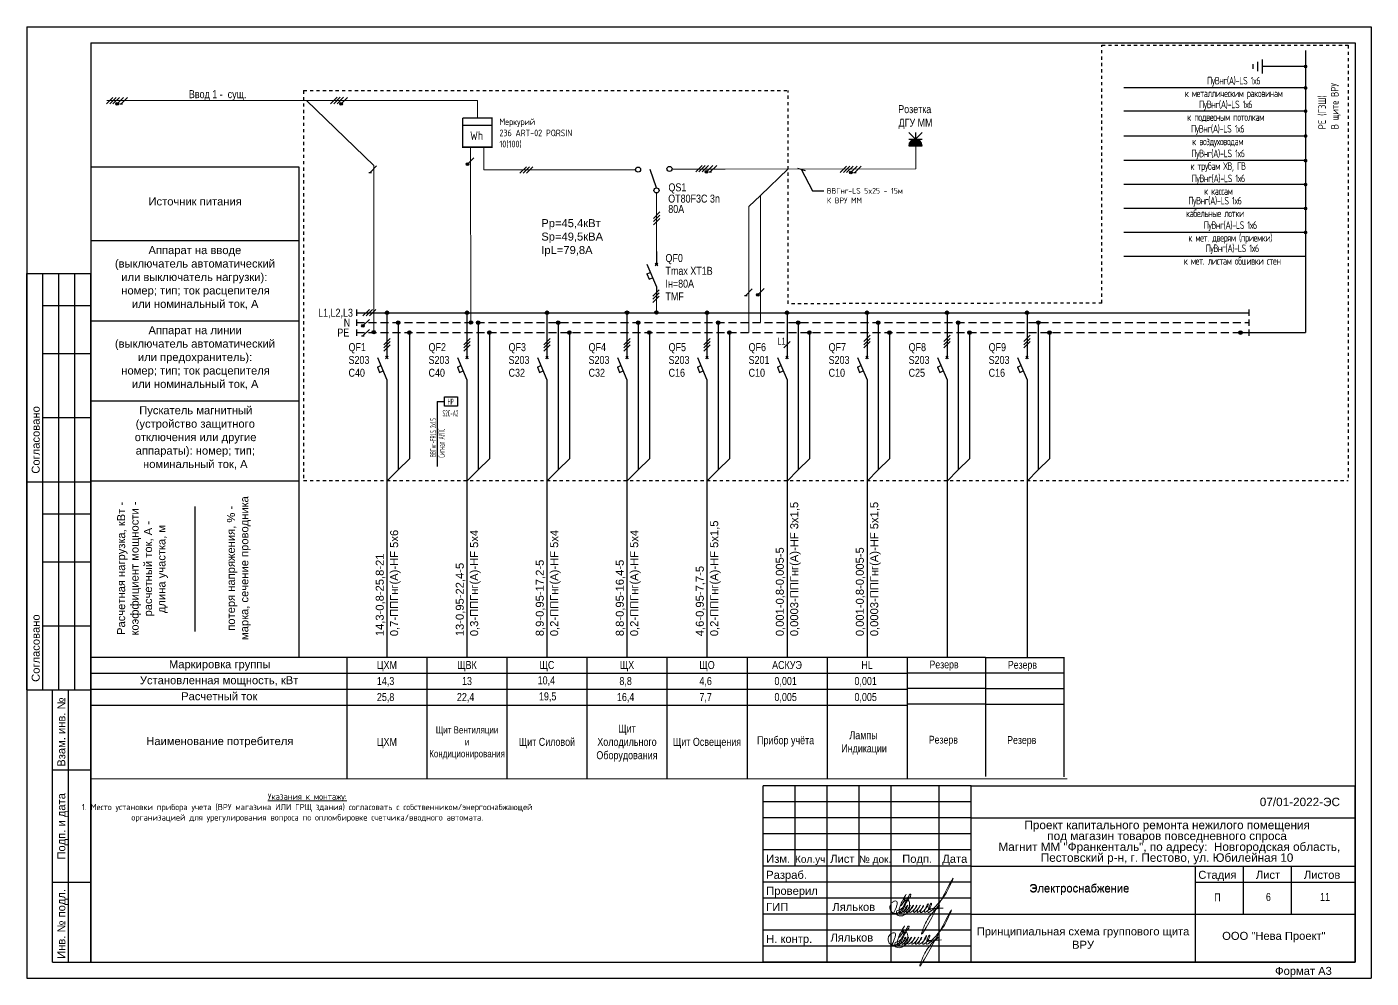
# Model space of a CAD drawing. Header units: metres. Extents: x -564 to -106, y -319 to -159.
# Drawn here: x -380.05 to -338.05, y -287.7 to -258 of the extents above; entities that cross this region are included whole.
import ezdxf
from ezdxf import colors
from ezdxf.entities.mleader import LeaderData, LeaderLine
from ezdxf.enums import TextEntityAlignment as Align
from ezdxf.math import Vec2, Vec3

# ---------------------------------------------------------------- set-up
doc = ezdxf.new("R2010")
doc.units = ezdxf.units.M
doc.header["$MEASUREMENT"] = 0
doc.linetypes.add('( Hidden )', pattern=[0.375, 0.25, -0.125])
doc.linetypes.add('ACAD_ISO02W100', pattern=[15, 12, -3])
doc.layers.add('_ЭлектрикаЛинии', color=119, linetype='Continuous', lineweight=30)
doc.layers.add('Level 1', color=7, linetype='Continuous', lineweight=0)
for name, color, linetype in [('Elproject', 7, 'Continuous'), ('ЭЛЕКТРИК', 7, 'Continuous'), ('Электрика', 7, 'Continuous'), ('ЭО-ЭМ', 7, 'Continuous')]:
    doc.layers.add(name, color=color, linetype=linetype)
doc.styles.add('Elproject', font='arial.ttf')
doc.styles.get("Standard").update_dxf_attribs({"font": 'cs_gost2304.shx'})
doc.styles.add('Style-Arial', font='arial.ttf')
doc.styles.add('Times', font='CS_Gost2304.shx')

# ---------------------------------------------------------------- blocks, each defined once
blk = doc.blocks.new('Block_dot')
blk.add_hatch(color=256).paths.add_polyline_path([(0.55, 0, 1), (-0.55, 0, 1)])
blk.add_circle((0, 0), 0.55)
blk = doc.blocks.new('Z17')
at = {"const_width": 0.5}
blk.add_lwpolyline([(-5, 5), (5, 5), (5, -5), (-5, -5), (-5, 5), (-5, 2.5), (5, 2.5)], dxfattribs=at)
blk.add_text('Wh', height=3).set_placement((-2.5, -2.5))
blk = doc.blocks.new('Block_switch_line')
for p, q in [((0, 0), (0, -4)), ((-3, -4), (0, -11)), ((0, -11), (0, -14.5))]:
    blk.add_line(p, q)
blk = doc.blocks.new('Block_switch')
for p, q in [((-0.4, -4.4), (0.4, -3.6)), ((-0.4, -3.6), (0.4, -4.4))]:
    blk.add_line(p, q)
blk.add_blockref('Block_switch_line', (0, 0))
blk = doc.blocks.new('Block_automatic')
for p, q in [((-3, -7), (-1.91, -6.53)), ((-3, -7), (-2.3, -8.63)), ((-2.3, -8.63), (-1.21, -8.17))]:
    blk.add_line(p, q)
blk.add_blockref('Block_switch', (0, 0))
blk = doc.blocks.new('_Oblique')
at = {"color": 0, "linetype": 'ByBlock', "lineweight": -2}
blk.add_line((0.5, 0.5), (-0.5, -0.5), dxfattribs=at)
blk = doc.blocks.new('*U154')
at = {"true_color": 0xffffff}
h = blk.add_hatch(color=7, dxfattribs=at)
h.dxf.hatch_style = 1
edge = h.paths.add_edge_path()
edge.add_line((0, 0), (30.1, 0))
edge.add_arc((15, 0), 15, 0, 180)
at = {"color": 0, "lineweight": 30}
for p, q in [((15, 15), (0, 30.1)), ((15, 30.1), (15, 15)), ((15, 15), (30.1, 30.1)), ((0, 15), (30.1, 15))]:
    blk.add_line(p, q, dxfattribs=at)
blk.add_lwpolyline([(0, 0), (30.1, 0, 1)], format="xyb", close=True, dxfattribs=at)

msp = doc.modelspace()

# ---------------------------------------------------------------- hatches: boundary and pattern name
at = {"layer": 'Elproject'}
msp.add_hatch(color=256, dxfattribs=at).paths.add_polyline_path([(-369.515, -267.335, 1), (-369.595, -267.335, 1)])

# ---------------------------------------------------------------- linework, layer by layer
at = {"lineweight": 25}
for p, q in [((-341.603, -259.092), (-341.603, -259.383)), ((-341.46, -259.019), (-341.46, -259.455)), ((-341.75, -259.165), (-341.75, -259.31)), ((-341.186, -259.237), (-341.46, -259.237)), ((-340.101, -259.237), (-341.186, -259.237))]:
    msp.add_line(p, q, dxfattribs=at)
at = {"lineweight": 5}
for p, q in [((-371.323, -260.3), (-369.218, -262.331)), ((-366.194, -261.757), (-366.181, -267.235)), ((-365.773, -261.757), (-365.773, -262.461)), ((-369.218, -262.331), (-369.218, -267.531)), ((-365.773, -262.461), (-361.042, -262.461)), ((-358.241, -262.442), (-359.897, -262.442)), ((-356.268, -262.433), (-357.129, -263.26)), ((-360.383, -263.186), (-360.383, -265.014)), ((-357.129, -263.26), (-357.493, -263.611)), ((-357.129, -265.167), (-357.129, -263.26)), ((-357.493, -265.518), (-357.493, -263.611)), ((-357.129, -265.167), (-357.129, -267.235)), ((-357.129, -267.235), (-357.129, -265.167)), ((-357.493, -265.518), (-357.493, -267.545)), ((-360.383, -266.114), (-360.383, -266.925))]:
    msp.add_line(p, q, dxfattribs=at)
at = {"lineweight": 9}
msp.add_line((-378.055, -281.475), (-347.555, -281.475), dxfattribs=at)
at = {"lineweight": 5}
msp.add_lwpolyline([(-377.559, -260.3), (-365.978, -260.3), (-365.98, -260.845)], dxfattribs=at)
at = {"lineweight": 15}
msp.add_lwpolyline([(-358.241, -262.442), (-352.28, -262.433), (-352.28, -261.717)], dxfattribs=at)
at = {"color": 5, "linetype": 'Continuous', "lineweight": 0}
for points in [[(-352.991, -285.708), (-352.888, -285.473), (-352.863, -285.379), (-352.863, -285.326), (-352.894, -285.295), (-352.943, -285.295), (-353.021, -285.34), (-353.076, -285.409), (-353.09, -285.45), (-353.09, -285.518), (-353.073, -285.582), (-353.03, -285.643), (-352.981, -285.671), (-352.914, -285.682), (-352.846, -285.664), (-352.788, -285.638), (-352.747, -285.607), (-352.676, -285.483), (-352.61, -285.347), (-352.556, -285.236), (-352.5, -285.139), (-352.463, -285.087), (-352.445, -285.082), (-352.439, -285.107), (-352.45, -285.148), (-352.482, -285.193), (-352.673, -285.562), (-352.734, -285.667), (-352.78, -285.693), (-352.792, -285.672), (-352.797, -285.651), (-352.805, -285.575), (-352.772, -285.452), (-352.677, -285.245), (-352.579, -285.075), (-352.676, -285.272), (-352.613, -285.217), (-352.741, -285.44), (-352.641, -285.309), (-352.566, -285.266), (-352.51, -285.281), (-352.483, -285.342), (-352.476, -285.438), (-352.546, -285.661), (-352.634, -285.726), (-352.699, -285.752), (-352.798, -285.756), (-352.867, -285.727), (-352.879, -285.705), (-352.887, -285.655), (-352.873, -285.603), (-352.797, -285.576), (-352.644, -285.439), (-352.76, -285.666), (-352.7, -285.632), (-352.546, -285.478), (-352.534, -285.432), (-352.659, -285.649), (-352.526, -285.548), (-352.458, -285.425), (-352.575, -285.658), (-352.413, -285.531), (-352.355, -285.425), (-352.478, -285.643), (-352.312, -285.537), (-352.245, -285.425), (-352.355, -285.645), (-352.185, -285.509), (-352.138, -285.425), (-352.24, -285.642), (-352.042, -285.45), (-352.037, -285.438), (-352.136, -285.63), (-351.891, -285.403), (-351.889, -285.393), (-352.013, -285.633), (-351.794, -285.403), (-351.794, -285.374), (-351.903, -285.622), (-351.603, -285.397), (-351.259, -284.904), (-351.124, -284.613), (-352.101, -286.306), (-351.918, -285.874), (-351.693, -285.584), (-351.54, -285.431), (-351.596, -285.527), (-351.866, -285.559), (-351.423, -285.517)], [(-353.044, -286.701), (-352.942, -286.467), (-352.916, -286.373), (-352.916, -286.319), (-352.948, -286.288), (-352.997, -286.288), (-353.074, -286.333), (-353.129, -286.403), (-353.144, -286.443), (-353.144, -286.512), (-353.126, -286.575), (-353.084, -286.636), (-353.034, -286.664), (-352.968, -286.676), (-352.9, -286.657), (-352.841, -286.631), (-352.801, -286.6), (-352.73, -286.476), (-352.663, -286.34), (-352.61, -286.23), (-352.553, -286.132), (-352.516, -286.08), (-352.499, -286.075), (-352.492, -286.1), (-352.503, -286.142), (-352.536, -286.186), (-352.727, -286.555), (-352.788, -286.66), (-352.833, -286.686), (-352.845, -286.665), (-352.851, -286.644), (-352.859, -286.569), (-352.825, -286.445), (-352.731, -286.238), (-352.632, -286.068), (-352.729, -286.265), (-352.666, -286.21), (-352.795, -286.433), (-352.694, -286.302), (-352.62, -286.26), (-352.564, -286.275), (-352.537, -286.335), (-352.529, -286.432), (-352.6, -286.655), (-352.688, -286.719), (-352.752, -286.746), (-352.851, -286.749), (-352.92, -286.72), (-352.933, -286.699), (-352.94, -286.648), (-352.926, -286.597), (-352.851, -286.569), (-352.698, -286.432), (-352.813, -286.659), (-352.754, -286.625), (-352.6, -286.471), (-352.588, -286.426), (-352.713, -286.642), (-352.58, -286.541), (-352.511, -286.418), (-352.629, -286.651), (-352.467, -286.524), (-352.408, -286.418), (-352.532, -286.636), (-352.366, -286.53), (-352.299, -286.418), (-352.409, -286.638), (-352.239, -286.502), (-352.191, -286.418), (-352.293, -286.635), (-352.095, -286.443), (-352.091, -286.431), (-352.189, -286.623), (-351.945, -286.396), (-351.942, -286.386), (-352.066, -286.627), (-351.847, -286.396), (-351.847, -286.367), (-351.956, -286.615), (-351.656, -286.39), (-351.312, -285.897), (-351.177, -285.607), (-352.155, -287.3), (-351.972, -286.868), (-351.747, -286.577), (-351.594, -286.424), (-351.649, -286.52), (-351.919, -286.553), (-351.477, -286.51)]]:
    msp.add_spline(points, degree=3, dxfattribs=at)
at = {"layer": 'Elproject'}
for p, q in [((-380.055, -258.001), (-338.055, -258.001)), ((-380.055, -258.001), (-380.055, -287.701)), ((-338.055, -258.001), (-338.055, -287.701)), ((-378.055, -258.501), (-371.555, -258.501)), ((-378.055, -258.501), (-378.055, -260.801)), ((-378.055, -258.501), (-338.555, -258.501)), ((-378.055, -258.501), (-378.055, -287.201)), ((-338.555, -258.501), (-338.555, -287.201)), ((-377.566, -260.406), (-377.366, -260.206)), ((-377.466, -260.406), (-377.266, -260.206)), ((-377.366, -260.406), (-377.166, -260.206)), ((-377.232, -260.405), (-377.032, -260.205)), ((-377.11, -260.406), (-376.91, -260.206)), ((-370.564, -260.398), (-370.364, -260.198)), ((-370.464, -260.398), (-370.264, -260.198)), ((-370.364, -260.398), (-370.164, -260.198)), ((-370.238, -260.405), (-370.038, -260.205)), ((-378.055, -260.801), (-378.055, -263.301)), ((-377.15, -260.406), (-377.07, -260.406)), ((-378.055, -262.375), (-371.555, -262.375)), ((-371.555, -262.375), (-371.555, -264.675)), ((-369.329, -262.543), (-369.129, -262.343)), ((-366.285, -262.286), (-366.085, -262.086)), ((-364.648, -262.567), (-364.448, -262.367)), ((-364.548, -262.567), (-364.348, -262.367)), ((-364.448, -262.567), (-364.248, -262.367)), ((-359.157, -262.529), (-358.957, -262.329)), ((-359.057, -262.529), (-358.857, -262.329)), ((-358.957, -262.529), (-358.757, -262.329)), ((-358.823, -262.528), (-358.623, -262.328)), ((-358.701, -262.53), (-358.501, -262.33)), ((-354.642, -262.548), (-354.442, -262.348)), ((-354.542, -262.548), (-354.342, -262.348)), ((-354.442, -262.548), (-354.242, -262.348)), ((-354.308, -262.547), (-354.108, -262.347)), ((-354.185, -262.549), (-353.985, -262.349)), ((-369.369, -262.543), (-369.289, -262.543)), ((-358.741, -262.53), (-358.661, -262.53)), ((-354.225, -262.549), (-354.145, -262.549)), ((-378.055, -263.301), (-378.055, -265.801)), ((-360.481, -263.98), (-360.281, -263.78)), ((-360.481, -264.08), (-360.281, -263.88)), ((-360.481, -264.18), (-360.281, -263.98)), ((-378.055, -264.675), (-371.555, -264.675)), ((-371.555, -264.675), (-371.555, -267.175)), ((-380.055, -265.701), (-378.055, -265.701)), ((-380.055, -272.201), (-380.055, -265.701)), ((-379.555, -272.201), (-379.555, -265.701)), ((-379.055, -272.201), (-379.055, -265.701)), ((-378.555, -272.201), (-378.555, -265.701)), ((-378.055, -272.201), (-378.055, -265.701)), ((-378.055, -265.801), (-378.055, -268.301)), ((-360.495, -266.407), (-360.295, -266.207)), ((-357.594, -266.384), (-357.394, -266.184)), ((-357.22, -266.365), (-357.02, -266.165)), ((-360.495, -266.507), (-360.295, -266.307)), ((-360.495, -266.607), (-360.295, -266.407)), ((-357.634, -266.384), (-357.554, -266.384)), ((-379.555, -266.701), (-378.055, -266.701)), ((-369.755, -266.825), (-369.755, -267.025)), ((-369.755, -266.925), (-346.875, -266.925)), ((-369.555, -267.025), (-369.355, -266.825)), ((-369.455, -267.025), (-369.255, -266.825)), ((-369.355, -267.025), (-369.155, -266.825)), ((-368.805, -266.925), (-368.805, -267.925)), ((-366.305, -266.925), (-366.305, -267.925)), ((-364.755, -266.925), (-341.875, -266.925)), ((-363.805, -266.925), (-363.805, -267.925)), ((-361.305, -266.925), (-361.305, -267.925)), ((-358.805, -266.925), (-358.805, -267.925)), ((-356.305, -266.925), (-356.305, -267.925)), ((-353.805, -266.925), (-353.805, -267.925)), ((-351.305, -266.925), (-351.305, -267.925)), ((-348.805, -266.925), (-348.805, -267.925)), ((-341.875, -266.825), (-341.875, -267.025)), ((-378.055, -267.175), (-371.555, -267.175)), ((-371.555, -267.175), (-371.555, -269.675)), ((-369.755, -267.135), (-369.755, -267.335)), ((-369.755, -267.445), (-369.755, -267.645)), ((-369.555, -267.335), (-369.355, -267.135)), ((-369.555, -267.645), (-369.355, -267.445)), ((-368.455, -267.235), (-368.455, -271.835)), ((-365.955, -267.235), (-365.955, -271.835)), ((-363.455, -267.235), (-363.455, -271.835)), ((-360.955, -267.235), (-360.955, -271.835)), ((-358.455, -267.235), (-358.455, -271.835)), ((-355.955, -267.235), (-355.955, -271.835)), ((-353.455, -267.235), (-353.455, -271.835)), ((-350.955, -267.235), (-350.955, -271.835)), ((-348.455, -267.235), (-348.455, -271.835)), ((-341.875, -267.135), (-341.875, -267.335)), ((-341.875, -267.445), (-341.875, -267.645)), ((-369.595, -267.645), (-369.515, -267.645)), ((-368.905, -267.925), (-368.705, -267.725)), ((-368.905, -268.025), (-368.705, -267.825)), ((-368.905, -268.125), (-368.705, -267.925)), ((-368.105, -267.545), (-368.105, -271.485)), ((-366.405, -267.925), (-366.205, -267.725)), ((-366.405, -268.025), (-366.205, -267.825)), ((-366.405, -268.125), (-366.205, -267.925)), ((-365.605, -267.545), (-365.605, -271.485)), ((-363.905, -267.925), (-363.705, -267.725)), ((-363.905, -268.025), (-363.705, -267.825)), ((-363.905, -268.125), (-363.705, -267.925)), ((-363.105, -267.545), (-363.105, -271.485)), ((-361.405, -267.925), (-361.205, -267.725)), ((-361.405, -268.025), (-361.205, -267.825)), ((-361.405, -268.125), (-361.205, -267.925)), ((-360.605, -267.545), (-360.605, -271.485)), ((-358.905, -267.925), (-358.705, -267.725)), ((-358.905, -268.025), (-358.705, -267.825)), ((-358.905, -268.125), (-358.705, -267.925)), ((-358.105, -267.545), (-358.105, -271.485)), ((-356.405, -268.025), (-356.205, -267.825)), ((-355.605, -267.545), (-355.605, -271.485)), ((-353.905, -267.825), (-353.705, -267.625)), ((-353.905, -267.925), (-353.705, -267.725)), ((-353.905, -268.025), (-353.705, -267.825)), ((-353.105, -267.545), (-353.105, -271.485)), ((-351.405, -267.825), (-351.205, -267.625)), ((-351.405, -267.925), (-351.205, -267.725)), ((-351.405, -268.025), (-351.205, -267.825)), ((-350.605, -267.545), (-350.605, -271.485)), ((-348.905, -267.825), (-348.705, -267.625)), ((-348.905, -267.925), (-348.705, -267.725)), ((-348.905, -268.025), (-348.705, -267.825)), ((-348.105, -267.545), (-348.105, -271.485)), ((-379.555, -268.201), (-378.055, -268.201)), ((-378.055, -268.301), (-378.055, -273.801)), ((-368.805, -269.375), (-368.805, -277.675)), ((-366.305, -269.375), (-366.305, -277.675)), ((-363.805, -269.375), (-363.805, -277.675)), ((-361.305, -269.375), (-361.305, -277.675)), ((-358.805, -269.375), (-358.805, -277.675)), ((-356.305, -269.375), (-356.305, -277.675)), ((-353.805, -269.375), (-353.805, -277.675)), ((-351.305, -269.375), (-351.305, -277.675)), ((-348.805, -269.375), (-348.805, -277.675)), ((-378.055, -269.675), (-371.555, -269.675)), ((-371.555, -269.675), (-371.555, -272.175)), ((-379.555, -270.201), (-378.055, -270.201)), ((-368.455, -271.835), (-368.105, -271.485)), ((-365.955, -271.835), (-365.605, -271.485)), ((-363.455, -271.835), (-363.105, -271.485)), ((-360.955, -271.835), (-360.605, -271.485)), ((-358.455, -271.835), (-358.105, -271.485)), ((-355.955, -271.835), (-355.605, -271.485)), ((-353.455, -271.835), (-353.105, -271.485)), ((-350.955, -271.835), (-350.605, -271.485)), ((-348.455, -271.835), (-348.105, -271.485)), ((-368.805, -272.185), (-368.455, -271.835)), ((-366.305, -272.185), (-365.955, -271.835)), ((-363.805, -272.185), (-363.455, -271.835)), ((-361.305, -272.185), (-360.955, -271.835)), ((-358.805, -272.185), (-358.455, -271.835)), ((-356.305, -272.185), (-355.955, -271.835)), ((-353.805, -272.185), (-353.455, -271.835)), ((-351.305, -272.185), (-350.955, -271.835)), ((-348.805, -272.185), (-348.455, -271.835)), ((-380.055, -272.201), (-378.055, -272.201)), ((-380.055, -278.701), (-380.055, -272.201)), ((-380.055, -272.201), (-378.055, -272.201)), ((-379.555, -278.701), (-379.555, -272.201)), ((-379.055, -278.701), (-379.055, -272.201)), ((-378.555, -278.701), (-378.555, -272.201)), ((-378.055, -272.175), (-371.555, -272.175)), ((-378.055, -278.701), (-378.055, -272.201)), ((-371.555, -272.175), (-371.555, -277.675)), ((-374.805, -272.975), (-374.805, -276.875)), ((-379.555, -273.201), (-378.055, -273.201)), ((-378.055, -273.801), (-378.055, -279.901)), ((-379.555, -274.701), (-378.055, -274.701)), ((-379.555, -276.701), (-378.055, -276.701)), ((-378.055, -277.675), (-371.555, -277.675)), ((-371.555, -277.675), (-370.055, -277.675)), ((-370.055, -277.675), (-370.055, -281.475)), ((-370.055, -277.675), (-367.555, -277.675)), ((-367.555, -277.675), (-367.555, -281.475)), ((-367.555, -277.675), (-365.055, -277.675)), ((-365.055, -277.675), (-365.055, -281.475)), ((-365.055, -277.675), (-362.555, -277.675)), ((-362.555, -277.675), (-362.555, -281.475)), ((-362.555, -277.675), (-360.055, -277.675)), ((-360.055, -277.675), (-360.055, -281.475)), ((-360.055, -277.675), (-357.555, -277.675)), ((-357.555, -277.675), (-357.555, -281.475)), ((-357.555, -277.675), (-355.055, -277.675)), ((-355.055, -277.675), (-355.055, -281.475)), ((-355.055, -277.675), (-352.555, -277.675)), ((-352.555, -277.675), (-352.555, -281.475)), ((-352.552, -277.685), (-350.106, -277.685)), ((-350.108, -277.675), (-350.108, -281.393)), ((-350.106, -277.685), (-350.106, -281.403)), ((-350.103, -277.695), (-347.657, -277.695)), ((-347.659, -277.685), (-347.659, -281.403)), ((-347.657, -277.695), (-347.657, -281.413)), ((-378.055, -278.175), (-370.055, -278.175)), ((-370.055, -278.175), (-367.555, -278.175)), ((-367.555, -278.175), (-365.055, -278.175)), ((-365.055, -278.175), (-362.555, -278.175)), ((-362.555, -278.175), (-360.055, -278.175)), ((-360.055, -278.175), (-357.555, -278.175)), ((-357.555, -278.175), (-355.055, -278.175)), ((-355.055, -278.175), (-352.555, -278.175)), ((-352.555, -278.164), (-350.108, -278.164)), ((-350.106, -278.174), (-347.659, -278.174)), ((-380.055, -278.701), (-378.055, -278.701)), ((-379.255, -278.701), (-378.055, -278.701)), ((-379.255, -287.201), (-379.255, -278.701)), ((-378.755, -287.201), (-378.755, -278.701)), ((-378.055, -278.675), (-370.055, -278.675)), ((-378.055, -287.201), (-378.055, -278.701)), ((-370.055, -278.675), (-367.555, -278.675)), ((-367.555, -278.675), (-365.055, -278.675)), ((-365.055, -278.675), (-362.555, -278.675)), ((-362.555, -278.675), (-360.055, -278.675)), ((-360.055, -278.675), (-357.555, -278.675)), ((-357.555, -278.675), (-355.055, -278.675)), ((-355.055, -278.675), (-352.555, -278.675)), ((-352.555, -278.653), (-350.108, -278.653)), ((-350.106, -278.663), (-347.659, -278.663)), ((-378.055, -279.175), (-370.055, -279.175)), ((-370.055, -279.175), (-367.555, -279.175)), ((-367.555, -279.175), (-365.055, -279.175)), ((-365.055, -279.175), (-362.555, -279.175)), ((-362.555, -279.175), (-360.055, -279.175)), ((-360.055, -279.175), (-357.555, -279.175)), ((-357.555, -279.175), (-355.055, -279.175)), ((-355.055, -279.175), (-352.555, -279.175)), ((-352.555, -279.142), (-350.108, -279.142)), ((-350.106, -279.152), (-347.659, -279.152)), ((-379.255, -281.201), (-378.055, -281.201)), ((-350.555, -281.701), (-357.055, -281.701)), ((-357.055, -287.201), (-357.055, -281.701)), ((-356.055, -284.201), (-356.055, -281.701)), ((-355.055, -287.201), (-355.055, -281.701)), ((-354.055, -284.201), (-354.055, -281.701)), ((-353.055, -287.201), (-353.055, -281.701)), ((-351.555, -287.201), (-351.555, -281.701)), ((-350.555, -281.701), (-338.555, -281.701)), ((-350.555, -287.201), (-350.555, -281.701)), ((-338.555, -287.201), (-338.555, -281.701)), ((-350.555, -282.201), (-357.055, -282.201)), ((-350.555, -282.701), (-357.055, -282.701)), ((-350.555, -282.701), (-338.555, -282.701)), ((-350.555, -283.201), (-357.055, -283.201)), ((-350.555, -283.701), (-357.055, -283.701)), ((-350.555, -284.201), (-357.055, -284.201)), ((-350.555, -284.201), (-338.555, -284.201)), ((-343.555, -284.201), (-343.555, -287.201)), ((-342.055, -284.201), (-342.055, -285.701)), ((-340.555, -284.201), (-340.555, -285.701)), ((-379.255, -284.701), (-378.055, -284.701)), ((-350.555, -284.701), (-357.055, -284.701)), ((-343.555, -284.701), (-338.555, -284.701)), ((-350.555, -285.201), (-357.055, -285.201)), ((-350.555, -285.701), (-357.055, -285.701)), ((-350.555, -285.701), (-338.555, -285.701)), ((-350.555, -286.201), (-357.055, -286.201)), ((-350.555, -286.701), (-357.055, -286.701)), ((-379.255, -287.201), (-378.055, -287.201)), ((-378.055, -287.201), (-338.555, -287.201)), ((-338.555, -287.201), (-357.055, -287.201)), ((-380.055, -287.701), (-338.055, -287.701))]:
    msp.add_line(p, q, dxfattribs=at)
at = {"layer": 'Elproject', "color": 7, "linetype": 'ACAD_ISO02W100', "ltscale": 0.001}
for p, q in [((-346.464, -266.625), (-346.464, -258.575)), ((-346.464, -258.575), (-338.77, -258.575)), ((-338.77, -258.575), (-338.77, -272.164)), ((-371.408, -259.991), (-371.409, -272.185)), ((-371.408, -259.991), (-356.268, -259.991)), ((-371.409, -272.159), (-338.77, -272.164))]:
    msp.add_line(p, q, dxfattribs=at)
at = {"layer": 'Elproject', "color": 7, "linetype": '( Hidden )'}
for p, q in [((-369.755, -267.235), (-341.875, -267.235)), ((-369.755, -267.545), (-341.875, -267.545))]:
    msp.add_line(p, q, dxfattribs=at)
at = {"layer": 'Elproject', "color": 7, "linetype": 'ACAD_ISO02W100', "ltscale": 0.001}
msp.add_lwpolyline([(-346.464, -266.625), (-356.268, -266.646), (-356.268, -259.991)], dxfattribs=at)
at = {"layer": 'Elproject'}
for centre, radius in [((-377.232, -260.405), 0.04), ((-377.232, -260.405), 0.03), ((-377.232, -260.405), 0.02), ((-377.232, -260.405), 0.01), ((-370.238, -260.405), 0.04), ((-370.238, -260.405), 0.03), ((-370.238, -260.405), 0.02), ((-377.232, -260.405), 0), ((-366.285, -262.286), 0.04), ((-366.285, -262.286), 0.03), ((-366.285, -262.286), 0.02), ((-358.823, -262.528), 0.04), ((-358.823, -262.528), 0.03), ((-358.823, -262.528), 0.02), ((-358.823, -262.528), 0.01), ((-358.823, -262.528), 0), ((-354.308, -262.547), 0.04), ((-354.308, -262.547), 0.03), ((-354.308, -262.547), 0.02), ((-354.308, -262.547), 0.01), ((-354.308, -262.547), 0), ((-357.22, -266.365), 0.04), ((-357.22, -266.365), 0.03), ((-357.22, -266.365), 0.02), ((-357.22, -266.365), 0.01), ((-369.555, -267.335), 0.04)]:
    msp.add_circle(centre, radius, dxfattribs=at)
at = {"layer": 'ЭЛЕКТРИК', "ltscale": 0.5}
msp.add_line((-360.383, -263.028), (-360.576, -262.454), dxfattribs=at)
for centre in [(-360.959, -262.457), (-359.977, -262.434), (-360.383, -263.107)]:
    msp.add_circle(centre, 0.0792, dxfattribs=at)
at = {"layer": 'ЭО-ЭМ', "linetype": 'ACAD_ISO02W100'}
msp.add_line((-342.137, -267.545), (-340.101, -267.545), dxfattribs=at)
at = {"layer": 'ЭО-ЭМ'}
for q in [(-367.234, -271.724), (-367.009, -269.7)]:
    msp.add_line((-367.234, -269.7), q, dxfattribs=at)
at = {"layer": 'ЭО-ЭМ', "linetype": 'ACAD_ISO02W100'}
msp.add_lwpolyline([(-340.101, -258.739), (-340.101, -267.545)], dxfattribs=at)
at = {"layer": 'ЭО-ЭМ', "const_width": 0.0428}
for points in [[(-340.101, -259.202, 1), (-340.101, -259.273, 1)], [(-340.101, -259.87, 1), (-340.101, -259.941, 1)], [(-340.101, -260.597, 1), (-340.101, -260.668, 1)], [(-340.103, -261.372, 1), (-340.103, -261.443, 1)], [(-340.103, -262.141, 1), (-340.103, -262.213, 1)], [(-340.103, -262.889, 1), (-340.103, -262.96, 1)], [(-340.101, -263.636, 1), (-340.101, -263.707, 1)], [(-340.102, -264.383, 1), (-340.102, -264.454, 1)]]:
    msp.add_lwpolyline(points, format="xyb", close=True, dxfattribs=at)
at = {"layer": 'ЭО-ЭМ'}
for points in [[(-340.101, -259.906), (-345.78, -259.906)], [(-340.101, -260.632), (-345.78, -260.634)], [(-340.103, -261.408), (-345.78, -261.408)], [(-340.103, -262.177), (-345.78, -262.177)], [(-340.103, -262.924), (-345.78, -262.924)], [(-340.089, -263.671), (-345.78, -263.671)], [(-340.102, -264.419), (-345.78, -264.419)], [(-340.102, -265.166), (-345.78, -265.166)]]:
    msp.add_lwpolyline(points, dxfattribs=at)
msp.add_lwpolyline([(-367.009, -269.555), (-366.6, -269.555), (-366.6, -269.845), (-367.009, -269.845)], close=True, dxfattribs=at)

# ---------------------------------------------------------------- block references
at = {"layer": '_ЭлектрикаЛинии', "color": 175, "xscale": 0.01397791273484472, "yscale": 0.01397791273484472, "zscale": 0.01397791273484472}
msp.add_blockref('*U154', (-352.502, -261.717), dxfattribs=at)
at = {"layer": 'Elproject', "xscale": 0.1, "yscale": 0.1, "zscale": 0.1}
for name, p in [('Block_automatic', (-360.383, -265.014)), ('Block_dot', (-368.805, -266.925)), ('Block_dot', (-366.305, -266.925)), ('Block_dot', (-363.805, -266.925)), ('Block_dot', (-361.307, -266.923)), ('Block_dot', (-360.386, -266.92)), ('Block_dot', (-358.807, -266.925)), ('Block_dot', (-356.305, -266.925)), ('Block_dot', (-353.805, -266.925)), ('Block_dot', (-351.305, -266.925)), ('Block_dot', (-348.805, -266.925)), ('Block_dot', (-369.218, -267.531)), ('Block_dot', (-368.455, -267.235)), ('Block_dot', (-368.105, -267.545)), ('Block_dot', (-366.181, -267.229)), ('Block_dot', (-365.955, -267.235)), ('Block_dot', (-365.605, -267.545)), ('Block_dot', (-363.455, -267.235)), ('Block_dot', (-363.105, -267.545)), ('Block_dot', (-360.957, -267.233)), ('Block_dot', (-360.607, -267.543)), ('Block_dot', (-358.457, -267.235)), ('Block_dot', (-358.107, -267.545)), ('Block_dot', (-355.955, -267.235)), ('Block_dot', (-355.605, -267.545)), ('Block_dot', (-353.455, -267.235)), ('Block_dot', (-353.105, -267.545)), ('Block_dot', (-350.955, -267.235)), ('Block_dot', (-350.605, -267.545)), ('Block_dot', (-348.455, -267.235)), ('Block_dot', (-348.105, -267.545)), ('Block_dot', (-342.137, -267.545)), ('Block_automatic', (-368.805, -267.925)), ('Block_automatic', (-366.305, -267.925)), ('Block_automatic', (-363.805, -267.925)), ('Block_automatic', (-361.305, -267.925)), ('Block_automatic', (-358.805, -267.925)), ('Block_automatic', (-356.305, -267.925)), ('Block_automatic', (-353.805, -267.925)), ('Block_automatic', (-351.305, -267.925)), ('Block_automatic', (-348.805, -267.925))]:
    msp.add_blockref(name, p, dxfattribs=at)
at = {"layer": 'ЭЛЕКТРИК', "ltscale": 0.5, "xscale": 0.0912, "yscale": 0.0912, "zscale": 0.0912}
msp.add_blockref('Z17', (-365.98, -261.301), dxfattribs=at)

# ---------------------------------------------------------------- texts
at = {"color": 7, "linetype": 'Continuous', "lineweight": 30, "style": 'Style-Arial'}
for s, p in [('Проект капитального ремонта нежилого помещения', (-348.887, -283.051)), (' Магнит ММ "Франкенталь", по адресу:  Новгородская область,', (-349.8, -283.731)), ('под магазин товаров повседневного спроса', (-348.173, -283.391)), ('Пестовский р-н, г. Пестово, ул. Юбилейная 10', (-348.376, -284.07))]:
    msp.add_text(s, height=0.2625, dxfattribs=at).set_placement(p)
at = {"color": 7, "linetype": 'Continuous', "lineweight": 0, "style": 'Style-Arial', "width": 0.8}
for s, p in [('П', (-342.856, -285.057)), ('6', (-341.264, -285.043)), ('11', (-339.496, -285.043))]:
    msp.add_text(s, height=0.25, dxfattribs=at).set_placement(p, align=Align.TOP_CENTER)
at = {"color": 7, "lineweight": 13, "style": 'Style-Arial'}
for p in [(-354.888, -285.354), (-354.948, -286.309)]:
    msp.add_text('Ляльков', height=0.25, dxfattribs=at).set_placement(p, align=Align.TOP_LEFT)
at = {"color": 7, "linetype": 'Continuous', "lineweight": 13, "style": 'Style-Arial'}
msp.add_text('ООО "Нева Проект"', height=0.25, dxfattribs=at).set_placement((-342.708, -286.257), align=Align.TOP_LEFT)
at = {"color": 7, "linetype": 'Continuous', "lineweight": 0, "char_height": 0.25, "attachment_point": 5, "line_spacing_factor": 0.776524, "style": 'Style-Arial'}
for insert in [(-347.171, -284.925), (-347.171, -284.941)]:
    msp.add_mtext('Электроснабжение', dxfattribs=dict(at, insert=insert))
at = {"layer": 'Elproject', "style": 'Elproject'}
for s, height, width, p in [('Ввод 1 -  сущ.', 0.25, 0.8, (-374.993, -260.226)), ('Розетка', 0.25, 0.8, (-352.83, -260.693)), ('ДГУ ММ', 0.25, 0.8, (-352.819, -261.115)), ('QS1', 0.25, 0.8, (-360.009, -263.135)), ('OT80F3C 3n', 0.25, 0.8, (-360.017, -263.487)), ('80A', 0.25, 0.8, (-360.015, -263.811)), ('QF0', 0.25, 0.8, (-360.102, -265.342)), ('Tmax XT1B', 0.25, 0.8, (-360.102, -265.742)), ('Iн=80А', 0.25, 0.8, (-360.102, -266.142)), ('TMF', 0.25, 0.8, (-360.102, -266.542)), ('L1,L2,L3', 0.25, 0.8, (-370.955, -267.05)), ('N', 0.25, 0.8, (-370.155, -267.36)), ('PE', 0.25, 0.8, (-370.355, -267.67)), ('QF1', 0.25, 0.8, (-370.005, -268.125)), ('QF2', 0.25, 0.8, (-367.505, -268.125)), ('QF3', 0.25, 0.8, (-365.005, -268.125)), ('QF4', 0.25, 0.8, (-362.505, -268.125)), ('QF5', 0.25, 0.8, (-360.005, -268.125)), ('QF6', 0.25, 0.8, (-357.505, -268.125)), ('L1', 0.22, 0.75, (-356.605, -267.925)), ('QF7', 0.25, 0.8, (-355.005, -268.125)), ('QF8', 0.25, 0.8, (-352.505, -268.125)), ('QF9', 0.25, 0.8, (-350.005, -268.125)), ('S203', 0.25, 0.8, (-370.005, -268.525)), ('S203', 0.25, 0.8, (-367.505, -268.525)), ('S203', 0.25, 0.8, (-365.005, -268.525)), ('S203', 0.25, 0.8, (-362.505, -268.525)), ('S203', 0.25, 0.8, (-360.005, -268.525)), ('S201', 0.25, 0.8, (-357.505, -268.525)), ('S203', 0.25, 0.8, (-355.005, -268.525)), ('S203', 0.25, 0.8, (-352.505, -268.525)), ('S203', 0.25, 0.8, (-350.005, -268.525)), ('C40', 0.25, 0.8, (-370.005, -268.925)), ('C40', 0.25, 0.8, (-367.505, -268.925)), ('C32', 0.25, 0.8, (-365.005, -268.925)), ('С32', 0.25, 0.8, (-362.505, -268.925)), ('С16', 0.25, 0.8, (-360.005, -268.925)), ('C10', 0.25, 0.8, (-357.505, -268.925)), ('C10', 0.25, 0.8, (-355.005, -268.925)), ('C25', 0.25, 0.8, (-352.505, -268.925)), ('С16', 0.25, 0.8, (-350.005, -268.925)), ('ЦХМ', 0.25, 0.8, (-369.118, -278.05)), ('ЩВК', 0.25, 0.8, (-366.61, -278.05)), ('ЩС', 0.25, 0.8, (-364.037, -278.05)), ('ЩХ', 0.25, 0.8, (-361.529, -278.05)), ('ЩО', 0.25, 0.8, (-359.044, -278.05)), ('ACКУЭ', 0.25, 0.8, (-356.77, -278.05)), ('HL', 0.25, 0.8, (-353.983, -278.05)), ('Резерв', 0.2446, 0.8, (-351.853, -278.031)), ('Резерв', 0.2446, 0.8, (-349.404, -278.041)), ('14,3', 0.25, 0.8, (-369.119, -278.55)), ('13', 0.25, 0.8, (-366.46, -278.55)), ('10,4', 0.25, 0.8, (-364.096, -278.529)), ('8,8', 0.25, 0.8, (-361.542, -278.55)), ('4,6', 0.25, 0.8, (-359.042, -278.55)), ('0,001', 0.25, 0.8, (-356.697, -278.55)), ('0,001', 0.25, 0.8, (-354.197, -278.55)), ('25,8', 0.25, 0.8, (-369.119, -279.05)), ('22,4', 0.25, 0.8, (-366.619, -279.05)), ('19,5', 0.25, 0.8, (-364.055, -279.029)), ('16,4', 0.25, 0.8, (-361.619, -279.05)), ('7,7', 0.25, 0.8, (-359.042, -279.05)), ('0,005', 0.25, 0.8, (-356.697, -279.05)), ('0,005', 0.25, 0.8, (-354.197, -279.05)), ('Щит Вентиляции', 0.22318, 0.8, (-367.279, -280.063)), ('Щит', 0.25, 0.8, (-361.578, -280.033)), ('Прибор учёта', 0.25, 0.8, (-357.241, -280.399)), ('Лампы ', 0.25, 0.8, (-354.356, -280.241)), ('Резерв', 0.2446, 0.8, (-351.874, -280.38)), ('ЦХМ', 0.25, 0.8, (-369.118, -280.45)), ('и', 0.223, 0.8, (-366.371, -280.435)), ('Щит Силовой', 0.25, 0.8, (-364.685, -280.45)), ('Холодильного', 0.25, 0.8, (-362.232, -280.45)), ('Щит Освещения', 0.25, 0.8, (-359.87, -280.45)), ('Индикации', 0.25, 0.8, (-354.609, -280.651)), ('Резерв', 0.2446, 0.8, (-349.425, -280.39)), ('Кондиционирования', 0.22318, 0.8, (-367.484, -280.807)), ('Оборудования', 0.25, 0.8, (-362.261, -280.866))]:
    msp.add_text(s, height=height, dxfattribs=dict(at, width=width)).set_placement(p)
for s, height, p in [('Источник питания', 0.25, (-376.255, -263.575)), ('Pр=45,4кВт', 0.25, (-363.982, -264.253)), ('Sр=49,5кВА', 0.25, (-363.982, -264.673)), ('Аппарат на вводе', 0.25, (-376.255, -265.095)), ('IрL=79,8А', 0.25, (-363.982, -265.093)), ('(выключатель автоматический', 0.25, (-377.305, -265.515)), ('или выключатель нагрузки): ', 0.25, (-377.105, -265.935)), ('номер; тип; ток расцепителя', 0.25, (-377.105, -266.355)), ('или номинальный ток, А', 0.25, (-376.775, -266.775)), ('Аппарат на линии', 0.25, (-376.255, -267.595)), ('(выключатель автоматический', 0.25, (-377.305, -268.015)), ('или предохранитель):', 0.25, (-376.585, -268.435)), ('номер; тип; ток расцепителя', 0.25, (-377.105, -268.855)), ('или номинальный ток, А', 0.25, (-376.775, -269.275)), ('Пускатель магнитный', 0.25, (-376.545, -270.095)), ('(устройство защитного', 0.25, (-376.655, -270.515)), ('отключения или другие', 0.25, (-376.685, -270.935)), ('аппараты): номер; тип;', 0.25, (-376.655, -271.355)), ('номинальный ток, А', 0.25, (-376.425, -271.775)), ('Маркировка группы', 0.25, (-375.615, -278.025)), ('Установленная мощность, кВт', 0.25, (-376.525, -278.525)), ('Расчетный ток', 0.25, (-375.235, -279.025)), ('Наименование потребителя', 0.25, (-376.325, -280.425)), ('Изм.', 0.25, (-356.955, -284.101)), ('Кол.уч.', 0.225, (-356.055, -284.101)), ('Лист', 0.25, (-354.955, -284.101)), ('№ док.', 0.225, (-354.055, -284.101)), ('Подп.', 0.25, (-352.705, -284.101)), ('Дата', 0.25, (-351.455, -284.101)), ('Разраб.', 0.25, (-356.955, -284.601)), ('Разраб.', 0.25, (-356.955, -284.601)), ('Стадия', 0.25, (-343.455, -284.601)), ('Лист', 0.25, (-341.655, -284.601)), ('Листов', 0.25, (-340.155, -284.601)), ('Проверил', 0.25, (-356.955, -285.101)), ('ГИП', 0.25, (-356.955, -285.601)), ('Н. контр.', 0.25, (-356.955, -286.601)), ('Принципиальная схема группового щита', 0.25, (-350.377, -286.367)), ('ВРУ', 0.25, (-347.399, -286.784)), ('Формат А3', 0.25, (-341.055, -287.601))]:
    msp.add_text(s, height=height, dxfattribs=at).set_placement(p)
for s, p in [('Согласовано', (-379.655, -271.951)), ('Расчетная нагрузка, кВт -', (-376.985, -276.987)), ('коэффициент мощности -', (-376.565, -277.005)), ('потеря напряжения, % - ', (-373.555, -276.855)), ('марка, сечение проводника', (-373.135, -277.145)), ('0,0003-ППГнг(А)-HF 3х1,5', (-355.955, -277.025)), ('0,0003-ППГнг(А)-HF 5х1,5', (-353.455, -277.025)), ('расчетный ток, А - ', (-376.145, -276.41)), ('длина участка, м', (-375.725, -276.305)), ('0,7-ППГнг(А)-HF 5х6', (-368.455, -277.025)), ('0,3-ППГнг(А)-HF 5х4', (-365.955, -277.025)), ('0,2-ППГнг(А)-HF 5х4', (-363.455, -277.025)), ('0,2-ППГнг(А)-HF 5х4', (-360.955, -277.025)), ('0,2-ППГнг(А)-HF 5х1,5', (-358.455, -277.025)), ('14,3-0,8-25,8-21', (-368.905, -277.025)), ('8,9-0,95-17,2-5', (-363.905, -277.025)), ('8,8-0,95-16,4-5', (-361.405, -277.025)), ('0,001-0,8-0,005-5', (-356.405, -277.025)), ('0,001-0,8-0,005-5', (-353.905, -277.025)), ('13-0,95-22,4-5', (-366.405, -277.025)), ('4,6-0,95-7,7-5', (-358.905, -277.025)), ('Согласовано', (-379.655, -278.451)), ('Взам. инв. №', (-378.855, -281.101)), ('Подп. и дата', (-378.855, -284.001)), ('Инв. № подл.', (-378.855, -287.101))]:
    msp.add_text(s, height=0.25, rotation=90, dxfattribs=at).set_placement(p)
at = {"layer": 'Level 1', "color": 7, "linetype": 'Continuous', "lineweight": 30, "style": 'Style-Arial'}
msp.add_text('07/01-2022-ЭС', height=0.2625, dxfattribs=at).set_placement((-341.533, -282.331))
at = {"layer": 'Электрика', "lineweight": 9, "insert": (-371.295, -281.937), "char_height": 0.195, "attachment_point": 2}
msp.add_mtext_dynamic_manual_height_columns('{\\LУказания к монтажу:\\P\\pxi-3,l3,ql,t3;}1.^IМесто установки прибора учета (ВРУ магазина ИЛИ ГРЩ здания) согласовать с собственником/энергоснабжающей организацией для урегулирования вопроса по опломбировке счетчика/вводного автомата.', width=12.82992, gutter_width=2.647, heights=[0], dxfattribs=at)
at = {"layer": 'ЭО-ЭМ', "style": 'Times', "width": 0.6}
for s, p in [('HP', (-366.907, -269.8)), ('S2C-A2', (-367.068, -270.161))]:
    msp.add_text(s, height=0.1897, dxfattribs=at).set_placement(p)
for s, p in [('ВВГнг-FRLS 2х1.5', (-367.268, -271.431)), ('Сигнал АУПС', (-367.003, -271.447))]:
    msp.add_text(s, height=0.18967, rotation=90, dxfattribs=at).set_placement(p)
at = {"layer": 'ЭО-ЭМ', "style": 'Times'}
for s, insert, char_height, width, attachment_point in [('{\\W0.8;\\T0.9;ПуВнг(А)-LS 1х6\\Pк металлическим раковинам}', (-342.351, -259.909), 0.2375, 5.3445, 5), ('{\\W0.8;\\T0.9;ПуВнг(А)-LS 1х6\\Pк подвесным потолкам}', (-342.602, -260.637), 0.2375, 4.84327, 5), ('\\A1;Меркурий\\P236 ART-02 PQRSIN\\P{\\A0;10(100) \\P}          ', (-365.291, -260.86), 0.20794, 4.43633, 1), ('{\\W0.8;\\T0.9;ПуВнг(А)-LS 1х6 \\Pк воздуховодам}', (-342.851, -261.411), 0.2375, 4.33777, 5), ('{\\W0.8;\\T0.9;ПуВнг(А)-LS 1х6\\Pк трубам ХВ, ГВ} ', (-342.84, -262.181), 0.2375, 4.31555, 5), ('{\\W0.8;\\T0.9;ПуВнг(А)-LS 1х6\\Pк кассам}', (-342.831, -262.928), 0.2375, 4.29703, 5), ('{\\W0.8;\\T0.9;ПуВнг(А)-LS 1х6\\Pкабельные лотки}', (-342.935, -263.624), 0.2375, 4.03979, 5), ('{\\W0.8;\\T0.9;ПуВнг(А)-LS 1х6 \\Pк мет. дверям (приемки)}', (-342.456, -264.419), 0.2375, 5.0224, 5), ('{\\W0.8;\\T0.9;ПуВнг(А)-LS 1х6\\Pк мет. листам обшивки стен}', (-342.395, -265.111), 0.2375, 5.00682, 5)]:
    msp.add_mtext(s, dxfattribs=dict(at, insert=insert, char_height=char_height, width=width, attachment_point=attachment_point))
at = {"layer": 'ЭО-ЭМ', "insert": (-339.706, -261.196), "char_height": 0.2375, "width": 2.45403, "attachment_point": 1, "rotation": 90, "style": 'Times'}
msp.add_mtext('РЕ (ГЗШ)\\PВ щите ВРУ', dxfattribs=at)

# ---------------------------------------------------------------- leaders
at = {"lineweight": 15}
ml = msp.add_multileader_mtext('Standard', dxfattribs=at)
ml.set_content('ВВГнг-LS 5x25 - 15м\\PК ВРУ ММ', color=256)
ml.set_leader_properties()
ml.set_arrow_properties(name='OBLIQUE')
ml.build(insert=Vec2(0, 0))
ml.multileader.update_dxf_attribs({"text_right_attachment_type": 6, "dogleg_length": 0.36, "arrow_head_size": 0.18})
ctx = ml.context
ctx.base_point, ctx.char_height, ctx.arrow_head_size, ctx.landing_gap_size, ctx.plane_origin = Vec3(-355.15, -263.119), 0.18, 0.18, 0.09, Vec3(-355.861, -262.445)
ctx.right_attachment = 6
notes = []
notes.append((ctx, [(0, (1, 1, 0), (-355.51, -263.119), (1, 0), 0.36, [(0, [(-355.861, -262.445)], 0, [])])]))
ctx.mtext.insert, ctx.mtext.width, ctx.mtext.flow_direction = Vec3(-355.06, -263.029), 3.80286, 5
for ctx, leaders in notes:
    for number, flags, end, landing, length, lines in leaders:
        leader = LeaderData()
        leader.index, (leader.has_last_leader_line, leader.has_dogleg_vector, leader.attachment_direction) = number, flags
        leader.last_leader_point, leader.dogleg_vector, leader.dogleg_length = Vec3(end), Vec3(landing), length
        for number, points, colour, breaks in lines:
            line = LeaderLine()
            line.index, line.vertices, line.color, line.breaks = number, Vec3.list(points), colors.encode_raw_color(colour), breaks
            leader.lines.append(line)
        ctx.leaders.append(leader)

doc.saveas('drawing.dxf')
